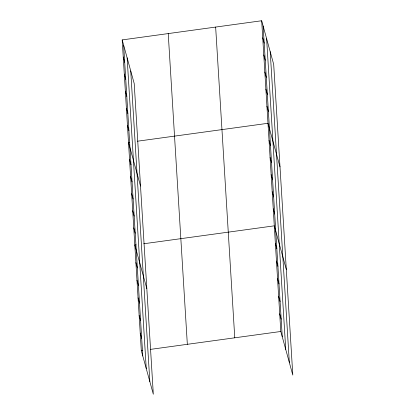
<?xml version="1.0" encoding="UTF-8"?>
<svg xmlns="http://www.w3.org/2000/svg" width="415" height="415" viewBox="0 0 415 415"><rect width="100%" height="100%" fill="white"/><g stroke="black" fill="none" stroke-linecap="round" stroke-linejoin="round"><path stroke-width="0.62" d="M122.192 39.902L134.206 83.514L153.322 394.25L141.308 350.634L122.192 39.902L261.678 20.75L273.693 64.367L292.808 375.098L280.794 331.486L261.678 20.75M129.776 142.267L128.5 142.444L140.514 186.06M137.448 141.214L267.986 123.291L280.001 166.908M136.084 244.809L134.808 244.985L146.822 288.601M143.756 243.755L274.294 225.833L286.308 269.449M141.308 350.634L142.584 350.462M150.256 349.409L280.794 331.486M262.731 37.843L264.194 43.15M263.784 54.93L265.247 60.237M264.832 72.023L266.295 77.33M265.885 89.111L267.348 94.418M266.938 106.204L268.401 111.511M269.039 140.384L270.502 145.691M270.092 157.472L271.555 162.779M271.14 174.565L272.603 179.871M272.193 191.652L273.656 196.964M273.246 208.745L274.704 214.052M275.378 243.444L276.841 248.751M276.463 261.051L277.925 266.357M277.547 278.662L279.01 283.969M278.626 296.269L280.089 301.575M279.71 313.875L281.173 319.182M123.245 56.99L124.708 62.302M124.293 74.083L125.755 79.389M125.346 91.17L126.808 96.482M126.399 108.263L127.862 113.57M127.447 125.351L128.909 130.663M129.553 159.536L131.016 164.843M130.601 176.624L132.063 181.931M131.654 193.717L133.116 199.024M132.707 210.804L134.164 216.111M133.755 227.897L135.217 233.204M135.892 262.596L137.355 267.903M136.976 280.203L138.434 285.51M138.055 297.809L139.518 303.121M139.139 315.421L140.602 320.728M140.223 333.027L141.686 338.334M270.212 51.725L289.328 362.456M266.622 38.699L285.738 349.435M263.141 26.057L282.257 336.793M215.65 27.068L234.766 337.805M168.225 33.579L187.336 344.315M130.725 70.877L149.836 381.608M127.135 57.851L146.251 368.582M123.654 45.209L142.77 355.946"/></g></svg>
